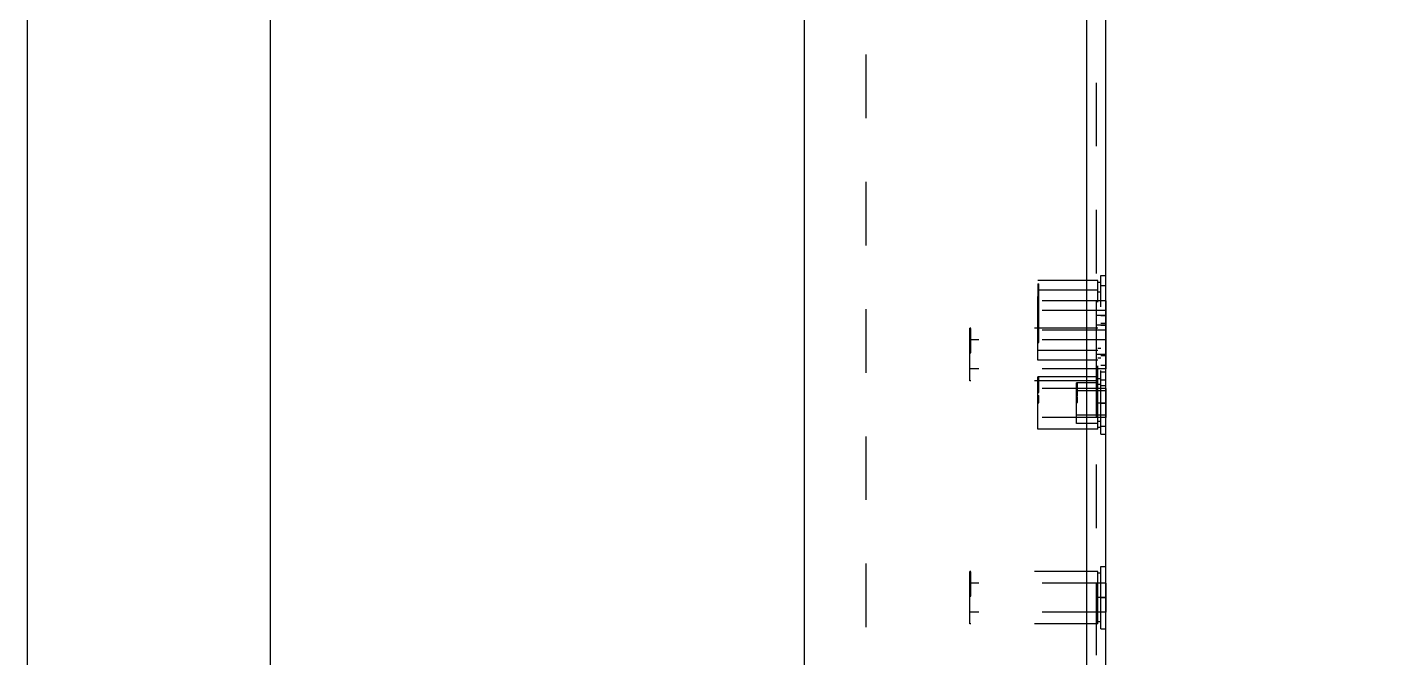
# Model space of a CAD drawing. Header units: millimetres. Extents: x 1262 to 3787, y 0 to 841.
# Drawn here: x 1262.2 to 1402.9, y 377 to 441.8 of the extents above; entities that cross this region are included whole.
import ezdxf

# ---------------------------------------------------------------- set-up
doc = ezdxf.new("R2010")
doc.units = ezdxf.units.MM
doc.header["$LTSCALE"] = 65.395
doc.linetypes.add('HIDDEN', pattern=[0.2, 0.1, -0.1])
doc.layers.get('0').update_dxf_attribs({"linetype": 'CONTINUOUS'})
doc.layers.add('02___PRT_ALL_AXES', color=7, linetype='CONTINUOUS')
doc.layers.add('DEFAULT_2', color=8, linetype='HIDDEN')

msp = doc.modelspace()

# ---------------------------------------------------------------- linework, layer by layer
at = {"color": 7, "linetype": 'Continuous'}
msp.add_line((1262.236, 0), (1262.236, 841), dxfattribs=at)
at = {"color": 3, "linetype": 'Continuous'}
for p, q in [((1342.211, 325.704), (1342.211, 581.504)), ((1371.211, 581.004), (1371.211, 324.704)), ((1373.211, 325.704), (1373.211, 580.004))]:
    msp.add_line(p, q, dxfattribs=at)
at = {"color": 7, "linetype": 'Continuous'}
msp.add_lwpolyline([(1287.236, 25), (2426.236, 25), (2426.236, 816), (1287.236, 816)], close=True, dxfattribs=at)
at = {"layer": '02___PRT_ALL_AXES', "color": 8, "linetype": 'HIDDEN'}
for p, q in [((1372.411, 415.804), (1366.211, 415.804)), ((1366.211, 407.604), (1366.211, 415.804)), ((1372.411, 414.804), (1366.211, 414.804)), ((1373.211, 413.704), (1366.211, 413.704)), ((1372.211, 413.702), (1372.211, 409.705)), ((1373.211, 413.702), (1373.211, 413.704)), ((1373.211, 413.702), (1373.211, 409.705)), ((1373.211, 412.704), (1366.211, 412.704)), ((1372.411, 410.904), (1359.211, 410.904)), ((1373.211, 412.204), (1372.211, 412.204)), ((1373.211, 411.204), (1372.211, 411.204)), ((1373.211, 409.704), (1359.211, 409.704)), ((1359.211, 405.504), (1359.211, 409.704)), ((1373.211, 410.704), (1366.211, 410.704)), ((1372.211, 409.702), (1372.211, 406.705)), ((1373.211, 409.702), (1373.211, 409.705)), ((1373.211, 409.702), (1373.211, 406.705)), ((1372.411, 408.604), (1366.211, 408.604)), ((1373.211, 408.204), (1372.211, 408.204)), ((1373.211, 406.704), (1359.211, 406.704)), ((1372.411, 407.604), (1366.211, 407.604)), ((1373.211, 406.704), (1373.211, 406.705)), ((1372.411, 405.504), (1359.211, 405.504)), ((1372.411, 405.904), (1366.211, 405.904)), ((1372.411, 405.294), (1370.211, 405.294)), ((1373.211, 404.704), (1366.211, 404.704)), ((1366.211, 400.504), (1366.211, 404.704)), ((1373.211, 404.454), (1370.211, 404.454)), ((1370.211, 401.114), (1370.211, 404.454)), ((1372.211, 404.702), (1372.211, 401.705)), ((1373.211, 404.702), (1373.211, 404.704)), ((1373.211, 404.702), (1373.211, 401.705)), ((1373.211, 403.204), (1372.211, 403.204)), ((1373.211, 401.704), (1366.211, 401.704)), ((1373.211, 401.954), (1370.211, 401.954)), ((1372.411, 401.114), (1370.211, 401.114)), ((1373.211, 401.704), (1373.211, 401.705)), ((1372.411, 400.504), (1366.211, 400.504)), ((1372.411, 385.904), (1359.211, 385.904)), ((1373.211, 384.704), (1359.211, 384.704)), ((1359.211, 380.504), (1359.211, 384.704)), ((1372.211, 384.702), (1372.211, 381.705)), ((1373.211, 384.702), (1373.211, 384.704)), ((1373.211, 384.702), (1373.211, 381.705)), ((1373.211, 383.204), (1372.211, 383.204)), ((1373.211, 381.704), (1359.211, 381.704)), ((1373.211, 381.704), (1373.211, 381.705)), ((1372.411, 380.504), (1359.211, 380.504))]:
    msp.add_line(p, q, dxfattribs=at)
at = {"layer": 'DEFAULT_2', "color": 8, "linetype": 'HIDDEN'}
for p, q in [((1372.211, 580.004), (1372.211, 325.704)), ((1348.511, 452.095), (1348.511, 356.812)), ((1366.211, 415.469), (1366.311, 415.469)), ((1366.211, 415.469), (1366.211, 409.432)), ((1366.211, 415.46), (1366.311, 415.46)), ((1366.211, 415.457), (1366.311, 415.457)), ((1366.211, 415.445), (1366.311, 415.445)), ((1366.211, 415.43), (1366.311, 415.43)), ((1366.211, 415.423), (1366.311, 415.423)), ((1366.211, 415.406), (1366.311, 415.406)), ((1366.211, 415.361), (1366.311, 415.361)), ((1366.211, 415.35), (1366.311, 415.35)), ((1366.211, 415.334), (1366.311, 415.334)), ((1366.211, 415.332), (1366.311, 415.332)), ((1366.211, 415.328), (1366.311, 415.328)), ((1366.211, 415.32), (1366.311, 415.32)), ((1366.211, 415.297), (1366.311, 415.297)), ((1366.211, 415.287), (1366.311, 415.287)), ((1366.211, 415.284), (1366.311, 415.284)), ((1366.211, 415.251), (1366.311, 415.251)), ((1366.211, 415.241), (1366.311, 415.241)), ((1366.211, 415.231), (1366.311, 415.231)), ((1366.211, 415.221), (1366.311, 415.221)), ((1366.211, 415.183), (1366.311, 415.183)), ((1366.211, 415.161), (1366.311, 415.161)), ((1366.211, 415.16), (1366.311, 415.16)), ((1366.211, 415.084), (1366.311, 415.084)), ((1366.211, 415.074), (1366.311, 415.074)), ((1366.311, 409.432), (1366.311, 415.469)), ((1372.411, 400.504), (1372.411, 415.804)), ((1372.711, 415.604), (1372.411, 415.604)), ((1372.711, 416.304), (1373.211, 416.304)), ((1372.711, 400.004), (1372.711, 416.304)), ((1372.711, 415.304), (1373.211, 415.304)), ((1366.211, 415.065), (1366.311, 415.065)), ((1366.211, 415.052), (1366.311, 415.052)), ((1366.211, 414.997), (1366.311, 414.997)), ((1366.211, 414.665), (1366.311, 414.665)), ((1366.211, 414.6), (1366.311, 414.6)), ((1366.211, 414.579), (1366.311, 414.579)), ((1366.211, 414.553), (1366.311, 414.553)), ((1366.211, 414.518), (1366.311, 414.518)), ((1366.211, 414.495), (1366.311, 414.495)), ((1366.211, 414.469), (1366.311, 414.469)), ((1366.211, 414.46), (1366.311, 414.46)), ((1366.211, 414.457), (1366.311, 414.457)), ((1366.211, 414.445), (1366.311, 414.445)), ((1366.211, 414.439), (1366.311, 414.439)), ((1366.211, 414.43), (1366.311, 414.43)), ((1366.211, 414.428), (1366.311, 414.428)), ((1366.211, 414.424), (1366.311, 414.424)), ((1366.211, 414.423), (1366.311, 414.423)), ((1366.211, 414.409), (1366.311, 414.409)), ((1366.211, 414.406), (1366.311, 414.406)), ((1366.211, 414.402), (1366.311, 414.402)), ((1366.211, 414.393), (1366.311, 414.393)), ((1366.211, 414.361), (1366.311, 414.361)), ((1366.211, 414.36), (1366.311, 414.36)), ((1366.211, 414.35), (1366.311, 414.35)), ((1366.211, 414.338), (1366.311, 414.338)), ((1366.211, 414.334), (1366.311, 414.334)), ((1366.211, 414.332), (1366.311, 414.332)), ((1366.211, 414.328), (1366.311, 414.328)), ((1366.211, 414.32), (1366.311, 414.32)), ((1366.211, 414.313), (1366.311, 414.313)), ((1366.211, 414.297), (1366.311, 414.297)), ((1366.211, 414.287), (1366.311, 414.287)), ((1366.211, 414.284), (1366.311, 414.284)), ((1366.211, 414.279), (1366.311, 414.279)), ((1366.211, 414.251), (1366.311, 414.251)), ((1366.211, 414.241), (1366.311, 414.241)), ((1366.211, 414.231), (1366.311, 414.231)), ((1366.211, 414.221), (1366.311, 414.221)), ((1366.211, 414.185), (1366.311, 414.185)), ((1366.211, 414.183), (1366.311, 414.183)), ((1366.211, 414.161), (1366.311, 414.161)), ((1366.211, 414.16), (1366.311, 414.16)), ((1366.211, 414.145), (1366.311, 414.145)), ((1366.211, 414.088), (1366.311, 414.088)), ((1366.211, 414.084), (1366.311, 414.084)), ((1366.211, 414.074), (1366.311, 414.074)), ((1366.211, 414.065), (1366.311, 414.065)), ((1366.211, 414.052), (1366.311, 414.052)), ((1366.211, 414.045), (1366.311, 414.045)), ((1366.211, 414.02), (1366.311, 414.02)), ((1366.211, 413.997), (1366.311, 413.997)), ((1366.211, 413.944), (1366.311, 413.944)), ((1366.211, 413.942), (1366.311, 413.942)), ((1366.211, 413.931), (1366.311, 413.931)), ((1366.211, 413.88), (1366.311, 413.88)), ((1366.211, 413.872), (1366.311, 413.872)), ((1366.211, 413.844), (1366.311, 413.844)), ((1366.211, 413.843), (1366.311, 413.843)), ((1366.211, 413.812), (1366.311, 413.812)), ((1366.211, 413.79), (1366.311, 413.79)), ((1366.211, 413.777), (1366.311, 413.777)), ((1366.211, 413.75), (1366.311, 413.75)), ((1366.211, 413.715), (1366.311, 413.715)), ((1366.211, 413.665), (1366.311, 413.665)), ((1372.711, 414.604), (1372.411, 414.604)), ((1366.211, 413.645), (1366.311, 413.645)), ((1366.211, 413.633), (1366.311, 413.633)), ((1366.211, 413.6), (1366.311, 413.6)), ((1366.211, 413.581), (1366.311, 413.581)), ((1366.211, 413.579), (1366.311, 413.579)), ((1366.211, 413.553), (1366.311, 413.553)), ((1366.211, 413.552), (1366.311, 413.552)), ((1366.211, 413.518), (1366.311, 413.518)), ((1366.211, 413.495), (1366.311, 413.495)), ((1366.211, 413.476), (1366.311, 413.476)), ((1366.211, 413.464), (1366.311, 413.464)), ((1366.211, 413.439), (1366.311, 413.439)), ((1366.211, 413.428), (1366.311, 413.428)), ((1366.211, 413.424), (1366.311, 413.424)), ((1366.211, 413.409), (1366.311, 413.409)), ((1366.211, 413.406), (1366.311, 413.406)), ((1366.211, 413.406), (1366.311, 413.406)), ((1366.211, 413.402), (1366.311, 413.402)), ((1366.211, 413.394), (1366.311, 413.394)), ((1366.211, 413.393), (1366.311, 413.393)), ((1366.211, 413.377), (1366.311, 413.377)), ((1366.211, 413.36), (1366.311, 413.36)), ((1366.211, 413.343), (1366.311, 413.343)), ((1366.211, 413.338), (1366.311, 413.338)), ((1366.211, 413.326), (1366.311, 413.326)), ((1366.211, 413.318), (1366.311, 413.318)), ((1366.211, 413.314), (1366.311, 413.314)), ((1366.211, 413.313), (1366.311, 413.313)), ((1366.211, 413.301), (1366.311, 413.301)), ((1366.211, 413.28), (1366.311, 413.28)), ((1366.211, 413.279), (1366.311, 413.279)), ((1366.211, 413.272), (1366.311, 413.272)), ((1366.211, 413.261), (1366.311, 413.261)), ((1366.211, 413.249), (1366.311, 413.249)), ((1366.211, 413.238), (1366.311, 413.238)), ((1366.211, 413.231), (1366.311, 413.231)), ((1366.211, 413.211), (1366.311, 413.211)), ((1366.211, 413.192), (1366.311, 413.192)), ((1366.211, 413.185), (1366.311, 413.185)), ((1366.211, 413.18), (1366.311, 413.18)), ((1366.211, 413.165), (1366.311, 413.165)), ((1366.211, 413.15), (1366.311, 413.15)), ((1366.211, 413.145), (1366.311, 413.145)), ((1366.211, 413.141), (1366.311, 413.141)), ((1366.211, 413.126), (1366.311, 413.126)), ((1366.211, 413.111), (1366.311, 413.111)), ((1366.211, 413.109), (1366.311, 413.109)), ((1366.211, 413.099), (1366.311, 413.099)), ((1366.211, 413.092), (1366.311, 413.092)), ((1366.211, 413.088), (1366.311, 413.088)), ((1366.211, 413.08), (1366.311, 413.08)), ((1366.211, 413.06), (1366.311, 413.06)), ((1366.211, 413.053), (1366.311, 413.053)), ((1366.211, 413.045), (1366.311, 413.045)), ((1366.211, 413.02), (1366.311, 413.02)), ((1366.211, 412.977), (1366.311, 412.977)), ((1366.211, 412.964), (1366.311, 412.964)), ((1366.211, 412.944), (1366.311, 412.944)), ((1366.211, 412.942), (1366.311, 412.942)), ((1366.211, 412.931), (1366.311, 412.931)), ((1366.211, 412.93), (1366.311, 412.93)), ((1366.211, 412.928), (1366.311, 412.928)), ((1366.211, 412.88), (1366.311, 412.88)), ((1366.211, 412.872), (1366.311, 412.872)), ((1366.211, 412.862), (1366.311, 412.862)), ((1366.211, 412.844), (1366.311, 412.844)), ((1366.211, 412.843), (1366.311, 412.843)), ((1366.211, 412.834), (1366.311, 412.834)), ((1366.211, 412.812), (1366.311, 412.812)), ((1366.211, 412.81), (1366.311, 412.81)), ((1366.211, 412.79), (1366.311, 412.79)), ((1366.211, 412.777), (1366.311, 412.777)), ((1366.211, 412.75), (1366.311, 412.75)), ((1366.211, 412.745), (1366.311, 412.745)), ((1366.211, 412.742), (1366.311, 412.742)), ((1366.211, 412.715), (1366.311, 412.715)), ((1366.211, 412.712), (1366.311, 412.712)), ((1366.211, 412.709), (1366.311, 412.709)), ((1366.211, 412.694), (1366.311, 412.694)), ((1366.211, 412.684), (1366.311, 412.684)), ((1366.211, 412.67), (1366.311, 412.67)), ((1366.211, 412.668), (1366.311, 412.668)), ((1366.211, 412.656), (1366.311, 412.656)), ((1366.211, 412.653), (1366.311, 412.653)), ((1366.211, 412.645), (1366.311, 412.645)), ((1366.211, 412.644), (1366.311, 412.644)), ((1366.211, 412.64), (1366.311, 412.64)), ((1366.211, 412.635), (1366.311, 412.635)), ((1366.211, 412.633), (1366.311, 412.633)), ((1366.211, 412.614), (1366.311, 412.614)), ((1366.211, 412.608), (1366.311, 412.608)), ((1366.211, 412.605), (1366.311, 412.605)), ((1366.211, 412.597), (1366.311, 412.597)), ((1366.211, 412.595), (1366.311, 412.595)), ((1366.211, 412.589), (1366.311, 412.589)), ((1366.211, 412.581), (1366.311, 412.581)), ((1366.211, 412.566), (1366.311, 412.566)), ((1366.211, 412.564), (1366.311, 412.564)), ((1366.211, 412.559), (1366.311, 412.559)), ((1366.211, 412.557), (1366.311, 412.557)), ((1366.211, 412.553), (1366.311, 412.553)), ((1366.211, 412.552), (1366.311, 412.552)), ((1366.211, 412.55), (1366.311, 412.55)), ((1366.211, 412.534), (1366.311, 412.534)), ((1366.211, 412.528), (1366.311, 412.528)), ((1366.211, 412.52), (1366.311, 412.52)), ((1366.211, 412.515), (1366.311, 412.515)), ((1366.211, 412.514), (1366.311, 412.514)), ((1366.211, 412.509), (1366.311, 412.509)), ((1366.211, 412.495), (1366.311, 412.495)), ((1366.211, 412.488), (1366.311, 412.488)), ((1366.211, 412.476), (1366.311, 412.476)), ((1366.211, 412.472), (1366.311, 412.472)), ((1366.211, 412.464), (1366.311, 412.464)), ((1366.211, 412.455), (1366.311, 412.455)), ((1366.211, 412.454), (1366.311, 412.454)), ((1366.211, 412.431), (1366.311, 412.431)), ((1366.211, 412.43), (1366.311, 412.43)), ((1366.211, 412.406), (1366.311, 412.406)), ((1366.211, 412.406), (1366.311, 412.406)), ((1366.211, 412.399), (1366.311, 412.399)), ((1366.211, 412.395), (1366.311, 412.395)), ((1366.211, 412.394), (1366.311, 412.394)), ((1366.211, 412.377), (1366.311, 412.377)), ((1366.211, 412.375), (1366.311, 412.375)), ((1366.211, 412.369), (1366.311, 412.369)), ((1366.211, 412.368), (1366.311, 412.368)), ((1366.211, 412.365), (1366.311, 412.365)), ((1366.211, 412.352), (1366.311, 412.352)), ((1366.211, 412.35), (1366.311, 412.35)), ((1366.211, 412.343), (1366.311, 412.343)), ((1366.211, 412.338), (1366.311, 412.338)), ((1366.211, 412.326), (1366.311, 412.326)), ((1366.211, 412.325), (1366.311, 412.325)), ((1366.211, 412.32), (1366.311, 412.32)), ((1366.211, 412.318), (1366.311, 412.318)), ((1366.211, 412.314), (1366.311, 412.314)), ((1366.211, 412.301), (1366.311, 412.301)), ((1366.211, 412.286), (1366.311, 412.286)), ((1366.211, 412.286), (1366.311, 412.286)), ((1366.211, 412.283), (1366.311, 412.283)), ((1366.211, 412.282), (1366.311, 412.282)), ((1366.211, 412.281), (1366.311, 412.281)), ((1366.211, 412.28), (1366.311, 412.28)), ((1366.211, 412.272), (1366.311, 412.272)), ((1366.211, 412.267), (1366.311, 412.267)), ((1366.211, 412.265), (1366.311, 412.265)), ((1366.211, 412.261), (1366.311, 412.261)), ((1359.211, 408.204), (1359.211, 410.904)), ((1359.311, 410.86), (1359.211, 410.86)), ((1359.311, 408.351), (1359.311, 410.86)), ((1366.211, 412.252), (1366.311, 412.252)), ((1366.211, 412.249), (1366.311, 412.249)), ((1366.211, 412.245), (1366.311, 412.245)), ((1366.211, 412.238), (1366.311, 412.238)), ((1366.211, 412.231), (1366.311, 412.231)), ((1366.211, 412.211), (1366.311, 412.211)), ((1366.211, 412.192), (1366.311, 412.192)), ((1366.211, 412.181), (1366.311, 412.181)), ((1366.211, 412.18), (1366.311, 412.18)), ((1366.211, 412.176), (1366.311, 412.176)), ((1366.211, 412.165), (1366.311, 412.165)), ((1366.211, 412.164), (1366.311, 412.164)), ((1366.211, 412.15), (1366.311, 412.15)), ((1366.211, 412.141), (1366.311, 412.141)), ((1366.211, 412.139), (1366.311, 412.139)), ((1366.211, 412.133), (1366.311, 412.133)), ((1366.211, 412.126), (1366.311, 412.126)), ((1366.211, 412.111), (1366.311, 412.111)), ((1366.211, 412.109), (1366.311, 412.109)), ((1366.211, 412.104), (1366.311, 412.104)), ((1366.211, 412.099), (1366.311, 412.099)), ((1366.211, 412.095), (1366.311, 412.095)), ((1366.211, 412.092), (1366.311, 412.092)), ((1366.211, 412.09), (1366.311, 412.09)), ((1366.211, 412.08), (1366.311, 412.08)), ((1366.211, 412.067), (1366.311, 412.067)), ((1366.211, 412.065), (1366.311, 412.065)), ((1366.211, 412.06), (1366.311, 412.06)), ((1366.211, 412.057), (1366.311, 412.057)), ((1366.211, 412.053), (1366.311, 412.053)), ((1366.211, 412.031), (1366.311, 412.031)), ((1366.211, 411.987), (1366.311, 411.987)), ((1366.211, 411.978), (1366.311, 411.978)), ((1366.211, 411.977), (1366.311, 411.977)), ((1366.211, 411.964), (1366.311, 411.964)), ((1366.211, 411.963), (1366.311, 411.963)), ((1366.211, 411.961), (1366.311, 411.961)), ((1366.211, 411.93), (1366.311, 411.93)), ((1366.211, 411.928), (1366.311, 411.928)), ((1366.211, 411.862), (1366.311, 411.862)), ((1366.211, 411.834), (1366.311, 411.834)), ((1366.211, 411.81), (1366.311, 411.81)), ((1366.211, 411.747), (1366.311, 411.747)), ((1366.211, 411.745), (1366.311, 411.745)), ((1366.211, 411.742), (1366.311, 411.742)), ((1366.211, 411.712), (1366.311, 411.712)), ((1366.211, 411.709), (1366.311, 411.709)), ((1366.211, 411.694), (1366.311, 411.694)), ((1366.211, 411.684), (1366.311, 411.684)), ((1366.211, 411.67), (1366.311, 411.67)), ((1366.211, 411.668), (1366.311, 411.668)), ((1366.211, 411.656), (1366.311, 411.656)), ((1366.211, 411.653), (1366.311, 411.653)), ((1366.211, 411.644), (1366.311, 411.644)), ((1366.211, 411.64), (1366.311, 411.64)), ((1366.211, 411.635), (1366.311, 411.635)), ((1366.211, 411.614), (1366.311, 411.614)), ((1366.211, 411.608), (1366.311, 411.608)), ((1366.211, 411.605), (1366.311, 411.605)), ((1366.211, 411.597), (1366.311, 411.597)), ((1366.211, 411.595), (1366.311, 411.595)), ((1366.211, 411.589), (1366.311, 411.589)), ((1366.211, 411.575), (1366.311, 411.575)), ((1366.211, 411.566), (1366.311, 411.566)), ((1366.211, 411.564), (1366.311, 411.564)), ((1366.211, 411.559), (1366.311, 411.559)), ((1366.211, 411.557), (1366.311, 411.557)), ((1366.211, 411.553), (1366.311, 411.553)), ((1366.211, 411.55), (1366.311, 411.55)), ((1366.211, 411.548), (1366.311, 411.548)), ((1366.211, 411.534), (1366.311, 411.534)), ((1366.211, 411.528), (1366.311, 411.528)), ((1366.211, 411.52), (1366.311, 411.52)), ((1366.211, 411.515), (1366.311, 411.515)), ((1366.211, 411.514), (1366.311, 411.514)), ((1366.211, 411.509), (1366.311, 411.509)), ((1366.211, 411.495), (1366.311, 411.495)), ((1366.211, 411.488), (1366.311, 411.488)), ((1366.211, 411.472), (1366.311, 411.472)), ((1366.211, 411.455), (1366.311, 411.455)), ((1366.211, 411.454), (1366.311, 411.454)), ((1366.211, 411.431), (1366.311, 411.431)), ((1366.211, 411.43), (1366.311, 411.43)), ((1366.211, 411.406), (1366.311, 411.406)), ((1366.211, 411.399), (1366.311, 411.399)), ((1366.211, 411.395), (1366.311, 411.395)), ((1366.211, 411.375), (1366.311, 411.375)), ((1366.211, 411.369), (1366.311, 411.369)), ((1366.211, 411.368), (1366.311, 411.368)), ((1366.211, 411.365), (1366.311, 411.365)), ((1366.211, 411.352), (1366.311, 411.352)), ((1366.211, 411.35), (1366.311, 411.35)), ((1366.211, 411.35), (1366.311, 411.35)), ((1366.211, 411.338), (1366.311, 411.338)), ((1366.211, 411.325), (1366.311, 411.325)), ((1366.211, 411.32), (1366.311, 411.32)), ((1366.211, 411.286), (1366.311, 411.286)), ((1366.211, 411.286), (1366.311, 411.286)), ((1366.211, 411.283), (1366.311, 411.283)), ((1366.211, 411.282), (1366.311, 411.282)), ((1366.211, 411.281), (1366.311, 411.281)), ((1366.211, 411.267), (1366.311, 411.267)), ((1366.211, 411.265), (1366.311, 411.265)), ((1366.211, 411.252), (1366.311, 411.252)), ((1366.211, 411.245), (1366.311, 411.245)), ((1366.211, 411.235), (1366.311, 411.235)), ((1366.211, 411.181), (1366.311, 411.181)), ((1366.211, 411.176), (1366.311, 411.176)), ((1366.211, 411.164), (1366.311, 411.164)), ((1366.211, 411.139), (1366.311, 411.139)), ((1366.211, 411.133), (1366.311, 411.133)), ((1366.211, 411.104), (1366.311, 411.104)), ((1366.211, 411.095), (1366.311, 411.095)), ((1366.211, 411.09), (1366.311, 411.09)), ((1366.211, 411.067), (1366.311, 411.067)), ((1366.211, 411.065), (1366.311, 411.065)), ((1366.211, 411.057), (1366.311, 411.057)), ((1366.211, 411.031), (1366.311, 411.031)), ((1366.211, 411.002), (1366.311, 411.002)), ((1366.211, 410.987), (1366.311, 410.987)), ((1366.211, 410.978), (1366.311, 410.978)), ((1366.211, 410.967), (1366.311, 410.967)), ((1366.211, 410.963), (1366.311, 410.963)), ((1366.211, 410.961), (1366.311, 410.961)), ((1366.211, 410.933), (1366.311, 410.933)), ((1366.211, 410.86), (1366.311, 410.86)), ((1372.711, 412.204), (1373.211, 412.204)), ((1372.711, 411.404), (1373.211, 411.404)), ((1372.711, 411.204), (1373.211, 411.204)), ((1359.211, 410.842), (1359.311, 410.842)), ((1359.311, 410.835), (1359.211, 410.835)), ((1359.211, 410.821), (1359.311, 410.821)), ((1359.311, 410.798), (1359.211, 410.798)), ((1359.211, 410.795), (1359.311, 410.795)), ((1359.211, 410.76), (1359.311, 410.76)), ((1359.311, 410.754), (1359.211, 410.754)), ((1359.211, 410.743), (1359.311, 410.743)), ((1359.211, 410.738), (1359.311, 410.738)), ((1359.211, 410.734), (1359.311, 410.734)), ((1359.211, 410.728), (1359.311, 410.728)), ((1359.211, 410.703), (1359.311, 410.703)), ((1359.211, 410.698), (1359.311, 410.698)), ((1359.211, 410.697), (1359.311, 410.697)), ((1359.311, 410.694), (1359.211, 410.694)), ((1359.211, 410.686), (1359.311, 410.686)), ((1359.211, 410.661), (1359.311, 410.661)), ((1359.211, 410.657), (1359.311, 410.657)), ((1359.211, 410.642), (1359.311, 410.642)), ((1359.211, 410.626), (1359.311, 410.626)), ((1359.211, 410.575), (1359.311, 410.575)), ((1359.211, 410.57), (1359.311, 410.57)), ((1359.311, 410.567), (1359.211, 410.567)), ((1359.211, 410.528), (1359.311, 410.528)), ((1359.211, 410.503), (1359.311, 410.503)), ((1359.211, 410.446), (1359.311, 410.446)), ((1359.211, 410.42), (1359.311, 410.42)), ((1359.211, 410.378), (1359.311, 410.378)), ((1359.211, 410.373), (1359.311, 410.373)), ((1359.211, 410.357), (1359.311, 410.357)), ((1359.211, 410.347), (1359.311, 410.347)), ((1359.211, 410.343), (1359.311, 410.343)), ((1359.211, 410.295), (1359.311, 410.295)), ((1359.211, 410.291), (1359.311, 410.291)), ((1359.211, 410.275), (1359.311, 410.275)), ((1359.211, 410.275), (1359.311, 410.275)), ((1359.211, 410.203), (1359.311, 410.203)), ((1359.211, 410.193), (1359.311, 410.193)), ((1359.211, 410.165), (1359.311, 410.165)), ((1359.211, 410.152), (1359.311, 410.152)), ((1359.211, 410.14), (1359.311, 410.14)), ((1359.211, 410.135), (1359.311, 410.135)), ((1359.211, 410.131), (1359.311, 410.131)), ((1359.211, 410.124), (1359.311, 410.124)), ((1359.211, 410.121), (1359.311, 410.121)), ((1359.211, 410.104), (1359.311, 410.104)), ((1359.211, 410.078), (1359.311, 410.078)), ((1359.211, 410.078), (1359.311, 410.078)), ((1359.211, 410.068), (1359.311, 410.068)), ((1359.211, 410.059), (1359.311, 410.059)), ((1359.211, 410.033), (1359.311, 410.033)), ((1359.211, 410.018), (1359.311, 410.018)), ((1359.211, 410.011), (1359.311, 410.011)), ((1359.211, 409.992), (1359.311, 409.992)), ((1359.211, 409.987), (1359.311, 409.987)), ((1359.211, 409.98), (1359.311, 409.98)), ((1359.211, 409.975), (1359.311, 409.975)), ((1359.211, 409.97), (1359.311, 409.97)), ((1359.211, 409.966), (1359.311, 409.966)), ((1359.211, 409.965), (1359.311, 409.965)), ((1359.211, 409.961), (1359.311, 409.961)), ((1359.211, 409.953), (1359.311, 409.953)), ((1359.211, 409.951), (1359.311, 409.951)), ((1359.211, 409.945), (1359.311, 409.945)), ((1359.211, 409.94), (1359.311, 409.94)), ((1359.211, 409.93), (1359.311, 409.93)), ((1359.211, 409.928), (1359.311, 409.928)), ((1359.211, 409.92), (1359.311, 409.92)), ((1359.211, 409.915), (1359.311, 409.915)), ((1359.211, 409.913), (1359.311, 409.913)), ((1359.211, 409.903), (1359.311, 409.903)), ((1359.211, 409.9), (1359.311, 409.9)), ((1359.211, 409.894), (1359.311, 409.894)), ((1359.311, 409.863), (1359.211, 409.863)), ((1359.211, 409.857), (1359.311, 409.857)), ((1359.211, 409.856), (1359.311, 409.856)), ((1359.211, 409.853), (1359.311, 409.853)), ((1359.211, 409.847), (1359.311, 409.847)), ((1359.211, 409.832), (1359.311, 409.832)), ((1359.211, 409.803), (1359.311, 409.803)), ((1359.211, 409.777), (1359.311, 409.777)), ((1359.311, 409.762), (1359.211, 409.762)), ((1359.211, 409.75), (1359.311, 409.75)), ((1359.211, 409.746), (1359.311, 409.746)), ((1359.211, 409.68), (1359.311, 409.68)), ((1359.211, 409.613), (1359.311, 409.613)), ((1359.211, 409.543), (1359.311, 409.543)), ((1366.211, 410.83), (1366.311, 410.83)), ((1366.211, 410.814), (1366.311, 410.814)), ((1366.211, 410.747), (1366.311, 410.747)), ((1366.211, 410.575), (1366.311, 410.575)), ((1366.211, 410.548), (1366.311, 410.548)), ((1366.211, 410.547), (1366.311, 410.547)), ((1366.211, 410.432), (1366.311, 410.432)), ((1366.211, 410.35), (1366.311, 410.35)), ((1366.211, 410.235), (1366.311, 410.235)), ((1366.211, 410.002), (1366.311, 410.002)), ((1366.211, 409.967), (1366.311, 409.967)), ((1366.211, 409.933), (1366.311, 409.933)), ((1366.211, 409.86), (1366.311, 409.86)), ((1366.211, 409.83), (1366.311, 409.83)), ((1366.211, 409.814), (1366.311, 409.814)), ((1366.211, 409.547), (1366.311, 409.547)), ((1372.711, 410.704), (1372.411, 410.704)), ((1359.211, 409.438), (1359.311, 409.438)), ((1359.211, 409.353), (1359.311, 409.353)), ((1359.211, 409.248), (1359.311, 409.248)), ((1359.211, 409.191), (1359.311, 409.191)), ((1359.211, 409.16), (1359.311, 409.16)), ((1359.211, 409.15), (1359.311, 409.15)), ((1359.211, 409.018), (1359.311, 409.018)), ((1359.311, 408.778), (1359.211, 408.778)), ((1359.211, 408.706), (1359.311, 408.706)), ((1359.211, 408.675), (1359.311, 408.675)), ((1359.311, 408.655), (1359.211, 408.655)), ((1359.211, 408.584), (1359.311, 408.584)), ((1359.211, 408.577), (1359.311, 408.577)), ((1359.211, 408.553), (1359.311, 408.553)), ((1359.211, 408.535), (1359.311, 408.535)), ((1359.211, 408.414), (1359.311, 408.414)), ((1359.211, 408.382), (1359.311, 408.382)), ((1359.211, 408.351), (1359.311, 408.351)), ((1366.211, 409.432), (1366.311, 409.432)), ((1372.711, 408.804), (1372.411, 408.804)), ((1372.711, 408.204), (1373.211, 408.204)), ((1372.711, 408.104), (1373.211, 408.104)), ((1372.711, 407.804), (1372.411, 407.804)), ((1372.711, 407.104), (1373.211, 407.104)), ((1366.211, 403.204), (1366.211, 405.904)), ((1366.311, 405.901), (1366.211, 405.901)), ((1366.311, 405.897), (1366.211, 405.897)), ((1366.311, 405.889), (1366.211, 405.889)), ((1366.311, 405.886), (1366.211, 405.886)), ((1366.311, 405.844), (1366.211, 405.844)), ((1366.311, 405.814), (1366.211, 405.814)), ((1366.211, 405.791), (1366.311, 405.791)), ((1366.211, 405.592), (1366.311, 405.592)), ((1366.211, 405.587), (1366.311, 405.587)), ((1366.211, 405.585), (1366.311, 405.585)), ((1366.311, 405.562), (1366.211, 405.562)), ((1366.211, 405.554), (1366.311, 405.554)), ((1366.211, 405.51), (1366.311, 405.51)), ((1366.211, 405.497), (1366.311, 405.497)), ((1366.211, 405.494), (1366.311, 405.494)), ((1366.211, 405.482), (1366.311, 405.482)), ((1366.311, 405.47), (1366.211, 405.47)), ((1366.211, 405.458), (1366.311, 405.458)), ((1366.211, 405.456), (1366.311, 405.456)), ((1366.211, 405.413), (1366.311, 405.413)), ((1366.211, 405.394), (1366.311, 405.394)), ((1366.211, 405.334), (1366.311, 405.334)), ((1366.211, 405.322), (1366.311, 405.322)), ((1366.211, 405.282), (1366.311, 405.282)), ((1366.211, 405.265), (1366.311, 405.265)), ((1366.211, 405.225), (1366.311, 405.225)), ((1366.311, 404.287), (1366.311, 405.901)), ((1370.211, 403.204), (1370.211, 405.294)), ((1370.311, 405.289), (1370.211, 405.289)), ((1370.311, 405.27), (1370.211, 405.27)), ((1370.311, 405.235), (1370.211, 405.235)), ((1370.311, 403.921), (1370.311, 405.289)), ((1372.711, 405.704), (1372.411, 405.704)), ((1372.711, 406.404), (1373.211, 406.404)), ((1372.711, 405.579), (1373.211, 405.579)), ((1366.211, 405.189), (1366.311, 405.189)), ((1366.211, 405.177), (1366.311, 405.177)), ((1366.211, 405.138), (1366.311, 405.138)), ((1366.211, 405.138), (1366.311, 405.138)), ((1366.211, 405.124), (1366.311, 405.124)), ((1366.211, 405.104), (1366.311, 405.104)), ((1366.211, 405.095), (1366.311, 405.095)), ((1366.211, 405.085), (1366.311, 405.085)), ((1366.211, 405.065), (1366.311, 405.065)), ((1366.211, 405.053), (1366.311, 405.053)), ((1366.211, 405.051), (1366.311, 405.051)), ((1366.211, 405.049), (1366.311, 405.049)), ((1366.211, 405.044), (1366.311, 405.044)), ((1366.211, 405.022), (1366.311, 405.022)), ((1366.211, 404.99), (1366.311, 404.99)), ((1366.211, 404.989), (1366.311, 404.989)), ((1366.211, 404.972), (1366.311, 404.972)), ((1366.211, 404.96), (1366.311, 404.96)), ((1366.211, 404.955), (1366.311, 404.955)), ((1366.211, 404.935), (1366.311, 404.935)), ((1366.211, 404.922), (1366.311, 404.922)), ((1366.211, 404.921), (1366.311, 404.921)), ((1366.211, 404.914), (1366.311, 404.914)), ((1366.211, 404.877), (1366.311, 404.877)), ((1366.211, 404.875), (1366.311, 404.875)), ((1366.211, 404.864), (1366.311, 404.864)), ((1366.211, 404.863), (1366.311, 404.863)), ((1366.211, 404.845), (1366.311, 404.845)), ((1366.211, 404.844), (1366.311, 404.844)), ((1366.211, 404.799), (1366.311, 404.799)), ((1366.211, 404.773), (1366.311, 404.773)), ((1366.211, 404.769), (1366.311, 404.769)), ((1366.211, 404.765), (1366.311, 404.765)), ((1366.211, 404.732), (1366.311, 404.732)), ((1366.211, 404.73), (1366.311, 404.73)), ((1366.211, 404.715), (1366.311, 404.715)), ((1366.211, 404.699), (1366.311, 404.699)), ((1366.211, 404.695), (1366.311, 404.695)), ((1366.211, 404.679), (1366.311, 404.679)), ((1366.211, 404.672), (1366.311, 404.672)), ((1366.211, 404.671), (1366.311, 404.671)), ((1366.211, 404.667), (1366.311, 404.667)), ((1366.211, 404.65), (1366.311, 404.65)), ((1366.211, 404.616), (1366.311, 404.616)), ((1366.211, 404.606), (1366.311, 404.606)), ((1366.211, 404.593), (1366.311, 404.593)), ((1366.211, 404.586), (1366.311, 404.586)), ((1366.211, 404.572), (1366.311, 404.572)), ((1366.211, 404.525), (1366.311, 404.525)), ((1366.211, 404.521), (1366.311, 404.521)), ((1366.211, 404.496), (1366.311, 404.496)), ((1366.211, 404.487), (1366.311, 404.487)), ((1366.211, 404.472), (1366.311, 404.472)), ((1366.211, 404.462), (1366.311, 404.462)), ((1366.211, 404.438), (1366.311, 404.438)), ((1366.211, 404.433), (1366.311, 404.433)), ((1366.211, 404.386), (1366.311, 404.386)), ((1366.211, 404.352), (1366.311, 404.352)), ((1366.211, 404.291), (1366.311, 404.291)), ((1366.211, 404.287), (1366.311, 404.287)), ((1366.211, 403.965), (1366.311, 403.965)), ((1366.311, 403.954), (1366.211, 403.954)), ((1366.211, 403.941), (1366.311, 403.941)), ((1366.311, 403.835), (1366.211, 403.835)), ((1366.311, 403.21), (1366.311, 403.965)), ((1370.211, 405.214), (1370.311, 405.214)), ((1370.211, 405.207), (1370.311, 405.207)), ((1370.211, 405.203), (1370.311, 405.203)), ((1370.211, 405.166), (1370.311, 405.166)), ((1370.211, 405.15), (1370.311, 405.15)), ((1370.311, 405.127), (1370.211, 405.127)), ((1370.211, 405.123), (1370.311, 405.123)), ((1370.211, 405.103), (1370.311, 405.103)), ((1370.211, 405.096), (1370.311, 405.096)), ((1370.211, 405.085), (1370.311, 405.085)), ((1370.211, 405.072), (1370.311, 405.072)), ((1370.211, 405.035), (1370.311, 405.035)), ((1370.211, 405.032), (1370.311, 405.032)), ((1370.211, 404.974), (1370.311, 404.974)), ((1370.211, 404.956), (1370.311, 404.956)), ((1370.211, 404.891), (1370.311, 404.891)), ((1370.311, 404.89), (1370.211, 404.89)), ((1370.211, 404.887), (1370.311, 404.887)), ((1370.211, 404.879), (1370.311, 404.879)), ((1370.211, 404.873), (1370.311, 404.873)), ((1370.211, 404.852), (1370.311, 404.852)), ((1370.311, 404.845), (1370.211, 404.845)), ((1370.311, 404.836), (1370.211, 404.836)), ((1370.211, 404.824), (1370.311, 404.824)), ((1370.211, 404.817), (1370.311, 404.817)), ((1370.211, 404.812), (1370.311, 404.812)), ((1370.211, 404.799), (1370.311, 404.799)), ((1370.211, 404.79), (1370.311, 404.79)), ((1370.311, 404.786), (1370.211, 404.786)), ((1370.211, 404.775), (1370.311, 404.775)), ((1370.211, 404.77), (1370.311, 404.77)), ((1370.211, 404.755), (1370.311, 404.755)), ((1370.211, 404.746), (1370.311, 404.746)), ((1370.211, 404.742), (1370.311, 404.742)), ((1370.211, 404.737), (1370.311, 404.737)), ((1370.211, 404.731), (1370.311, 404.731)), ((1370.211, 404.73), (1370.311, 404.73)), ((1370.211, 404.709), (1370.311, 404.709)), ((1370.311, 404.701), (1370.211, 404.701)), ((1370.211, 404.7), (1370.311, 404.7)), ((1370.211, 404.695), (1370.311, 404.695)), ((1370.211, 404.693), (1370.311, 404.693)), ((1370.211, 404.682), (1370.311, 404.682)), ((1370.211, 404.677), (1370.311, 404.677)), ((1370.211, 404.667), (1370.311, 404.667)), ((1370.211, 404.662), (1370.311, 404.662)), ((1370.211, 404.655), (1370.311, 404.655)), ((1370.211, 404.651), (1370.311, 404.651)), ((1370.211, 404.65), (1370.311, 404.65)), ((1370.211, 404.642), (1370.311, 404.642)), ((1370.211, 404.639), (1370.311, 404.639)), ((1370.211, 404.638), (1370.311, 404.638)), ((1370.211, 404.636), (1370.311, 404.636)), ((1370.211, 404.631), (1370.311, 404.631)), ((1370.211, 404.624), (1370.311, 404.624)), ((1370.211, 404.621), (1370.311, 404.621)), ((1370.311, 404.617), (1370.211, 404.617)), ((1370.211, 404.616), (1370.311, 404.616)), ((1370.211, 404.615), (1370.311, 404.615)), ((1370.211, 404.607), (1370.311, 404.607)), ((1370.211, 404.605), (1370.311, 404.605)), ((1370.211, 404.605), (1370.311, 404.605)), ((1370.211, 404.599), (1370.311, 404.599)), ((1370.211, 404.591), (1370.311, 404.591)), ((1370.211, 404.578), (1370.311, 404.578)), ((1370.211, 404.578), (1370.311, 404.578)), ((1370.211, 404.576), (1370.311, 404.576)), ((1370.211, 404.569), (1370.311, 404.569)), ((1370.211, 404.557), (1370.311, 404.557)), ((1370.211, 404.557), (1370.311, 404.557)), ((1370.211, 404.553), (1370.311, 404.553)), ((1370.211, 404.552), (1370.311, 404.552)), ((1370.211, 404.552), (1370.311, 404.552)), ((1370.211, 404.537), (1370.311, 404.537)), ((1370.211, 404.536), (1370.311, 404.536)), ((1370.211, 404.535), (1370.311, 404.535)), ((1370.211, 404.524), (1370.311, 404.524)), ((1370.211, 404.512), (1370.311, 404.512)), ((1370.211, 404.501), (1370.311, 404.501)), ((1370.211, 404.5), (1370.311, 404.5)), ((1370.211, 404.499), (1370.311, 404.499)), ((1370.211, 404.486), (1370.311, 404.486)), ((1370.211, 404.475), (1370.311, 404.475)), ((1370.211, 404.471), (1370.311, 404.471)), ((1370.211, 404.464), (1370.311, 404.464)), ((1370.311, 404.459), (1370.211, 404.459)), ((1370.211, 404.454), (1370.311, 404.454)), ((1370.211, 404.454), (1370.311, 404.454)), ((1370.211, 404.444), (1370.311, 404.444)), ((1370.211, 404.443), (1370.311, 404.443)), ((1370.211, 404.423), (1370.311, 404.423)), ((1370.211, 404.415), (1370.311, 404.415)), ((1370.211, 404.409), (1370.311, 404.409)), ((1370.211, 404.397), (1370.311, 404.397)), ((1370.311, 404.388), (1370.211, 404.388)), ((1370.211, 404.329), (1370.311, 404.329)), ((1370.211, 404.218), (1370.311, 404.218)), ((1370.211, 404.213), (1370.311, 404.213)), ((1370.211, 404.185), (1370.311, 404.185)), ((1370.211, 404.165), (1370.311, 404.165)), ((1370.211, 404.14), (1370.311, 404.14)), ((1370.211, 404.128), (1370.311, 404.128)), ((1370.211, 404.128), (1370.311, 404.128)), ((1370.211, 404.113), (1370.311, 404.113)), ((1370.211, 404.108), (1370.311, 404.108)), ((1370.211, 404.098), (1370.311, 404.098)), ((1370.211, 404.088), (1370.311, 404.088)), ((1370.211, 404.087), (1370.311, 404.087)), ((1370.211, 404.083), (1370.311, 404.083)), ((1370.211, 404.073), (1370.311, 404.073)), ((1370.211, 404.062), (1370.311, 404.062)), ((1370.211, 404.058), (1370.311, 404.058)), ((1370.211, 404.042), (1370.311, 404.042)), ((1370.211, 404.03), (1370.311, 404.03)), ((1370.211, 404.015), (1370.311, 404.015)), ((1370.211, 404.005), (1370.311, 404.005)), ((1370.211, 403.957), (1370.311, 403.957)), ((1370.211, 403.952), (1370.311, 403.952)), ((1370.211, 403.921), (1370.311, 403.921)), ((1370.211, 403.823), (1370.311, 403.823)), ((1370.211, 403.817), (1370.311, 403.817)), ((1370.311, 403.252), (1370.311, 403.823)), ((1372.711, 405.094), (1372.411, 405.094)), ((1372.711, 405.004), (1373.211, 405.004)), ((1366.211, 403.355), (1366.311, 403.355)), ((1366.211, 403.233), (1366.311, 403.233)), ((1366.211, 403.21), (1366.311, 403.21)), ((1370.211, 403.797), (1370.311, 403.797)), ((1370.211, 403.759), (1370.311, 403.759)), ((1370.211, 403.751), (1370.311, 403.751)), ((1370.211, 403.743), (1370.311, 403.743)), ((1370.211, 403.739), (1370.311, 403.739)), ((1370.211, 403.72), (1370.311, 403.72)), ((1370.211, 403.713), (1370.311, 403.713)), ((1370.211, 403.708), (1370.311, 403.708)), ((1370.211, 403.694), (1370.311, 403.694)), ((1370.211, 403.667), (1370.311, 403.667)), ((1370.311, 403.657), (1370.211, 403.657)), ((1370.211, 403.645), (1370.311, 403.645)), ((1370.211, 403.63), (1370.311, 403.63)), ((1370.211, 403.625), (1370.311, 403.625)), ((1370.211, 403.582), (1370.311, 403.582)), ((1370.211, 403.582), (1370.311, 403.582)), ((1370.211, 403.563), (1370.311, 403.563)), ((1370.211, 403.552), (1370.311, 403.552)), ((1370.211, 403.539), (1370.311, 403.539)), ((1370.211, 403.535), (1370.311, 403.535)), ((1370.211, 403.507), (1370.311, 403.507)), ((1370.211, 403.506), (1370.311, 403.506)), ((1370.211, 403.495), (1370.311, 403.495)), ((1370.211, 403.479), (1370.311, 403.479)), ((1370.211, 403.479), (1370.311, 403.479)), ((1370.211, 403.465), (1370.311, 403.465)), ((1370.211, 403.45), (1370.311, 403.45)), ((1370.211, 403.45), (1370.311, 403.45)), ((1370.211, 403.433), (1370.311, 403.433)), ((1370.211, 403.423), (1370.311, 403.423)), ((1370.211, 403.416), (1370.311, 403.416)), ((1370.211, 403.403), (1370.311, 403.403)), ((1370.211, 403.399), (1370.311, 403.399)), ((1370.211, 403.386), (1370.311, 403.386)), ((1370.211, 403.385), (1370.311, 403.385)), ((1370.211, 403.381), (1370.311, 403.381)), ((1370.211, 403.379), (1370.311, 403.379)), ((1370.211, 403.369), (1370.311, 403.369)), ((1370.211, 403.368), (1370.311, 403.368)), ((1370.211, 403.367), (1370.311, 403.367)), ((1370.211, 403.353), (1370.311, 403.353)), ((1370.211, 403.344), (1370.311, 403.344)), ((1370.211, 403.33), (1370.311, 403.33)), ((1370.211, 403.329), (1370.311, 403.329)), ((1370.211, 403.323), (1370.311, 403.323)), ((1370.211, 403.32), (1370.311, 403.32)), ((1370.211, 403.32), (1370.311, 403.32)), ((1370.211, 403.307), (1370.311, 403.307)), ((1370.211, 403.301), (1370.311, 403.301)), ((1370.211, 403.299), (1370.311, 403.299)), ((1370.211, 403.296), (1370.311, 403.296)), ((1370.211, 403.283), (1370.311, 403.283)), ((1370.211, 403.257), (1370.311, 403.257)), ((1370.211, 403.255), (1370.311, 403.255)), ((1370.211, 403.252), (1370.311, 403.252)), ((1372.711, 403.204), (1373.211, 403.204)), ((1372.711, 401.314), (1372.411, 401.314)), ((1372.711, 400.704), (1372.411, 400.704)), ((1372.711, 400.829), (1373.211, 400.829)), ((1372.711, 400.004), (1373.211, 400.004)), ((1359.211, 383.204), (1359.211, 385.904)), ((1359.311, 385.86), (1359.211, 385.86)), ((1359.211, 385.842), (1359.311, 385.842)), ((1359.311, 385.835), (1359.211, 385.835)), ((1359.211, 385.821), (1359.311, 385.821)), ((1359.311, 385.798), (1359.211, 385.798)), ((1359.211, 385.795), (1359.311, 385.795)), ((1359.211, 385.76), (1359.311, 385.76)), ((1359.311, 385.754), (1359.211, 385.754)), ((1359.211, 385.743), (1359.311, 385.743)), ((1359.211, 385.738), (1359.311, 385.738)), ((1359.211, 385.734), (1359.311, 385.734)), ((1359.211, 385.728), (1359.311, 385.728)), ((1359.211, 385.703), (1359.311, 385.703)), ((1359.211, 385.698), (1359.311, 385.698)), ((1359.211, 385.697), (1359.311, 385.697)), ((1359.311, 385.694), (1359.211, 385.694)), ((1359.211, 385.686), (1359.311, 385.686)), ((1359.211, 385.661), (1359.311, 385.661)), ((1359.211, 385.657), (1359.311, 385.657)), ((1359.211, 385.642), (1359.311, 385.642)), ((1359.211, 385.626), (1359.311, 385.626)), ((1359.211, 385.575), (1359.311, 385.575)), ((1359.211, 385.57), (1359.311, 385.57)), ((1359.311, 385.567), (1359.211, 385.567)), ((1359.211, 385.528), (1359.311, 385.528)), ((1359.311, 383.351), (1359.311, 385.86)), ((1372.411, 380.504), (1372.411, 385.904)), ((1372.711, 385.704), (1372.411, 385.704)), ((1372.711, 386.404), (1373.211, 386.404)), ((1372.711, 380.004), (1372.711, 386.404)), ((1359.211, 385.503), (1359.311, 385.503)), ((1359.211, 385.446), (1359.311, 385.446)), ((1359.211, 385.42), (1359.311, 385.42)), ((1359.211, 385.378), (1359.311, 385.378)), ((1359.211, 385.373), (1359.311, 385.373)), ((1359.211, 385.357), (1359.311, 385.357)), ((1359.211, 385.347), (1359.311, 385.347)), ((1359.211, 385.343), (1359.311, 385.343)), ((1359.211, 385.295), (1359.311, 385.295)), ((1359.211, 385.291), (1359.311, 385.291)), ((1359.211, 385.275), (1359.311, 385.275)), ((1359.211, 385.275), (1359.311, 385.275)), ((1359.211, 385.203), (1359.311, 385.203)), ((1359.211, 385.193), (1359.311, 385.193)), ((1359.211, 385.165), (1359.311, 385.165)), ((1359.211, 385.152), (1359.311, 385.152)), ((1359.211, 385.14), (1359.311, 385.14)), ((1359.211, 385.135), (1359.311, 385.135)), ((1359.211, 385.131), (1359.311, 385.131)), ((1359.211, 385.124), (1359.311, 385.124)), ((1359.211, 385.121), (1359.311, 385.121)), ((1359.211, 385.104), (1359.311, 385.104)), ((1359.211, 385.078), (1359.311, 385.078)), ((1359.211, 385.078), (1359.311, 385.078)), ((1359.211, 385.068), (1359.311, 385.068)), ((1359.211, 385.059), (1359.311, 385.059)), ((1359.211, 385.033), (1359.311, 385.033)), ((1359.211, 385.018), (1359.311, 385.018)), ((1359.211, 385.011), (1359.311, 385.011)), ((1359.211, 384.992), (1359.311, 384.992)), ((1359.211, 384.987), (1359.311, 384.987)), ((1359.211, 384.98), (1359.311, 384.98)), ((1359.211, 384.975), (1359.311, 384.975)), ((1359.211, 384.97), (1359.311, 384.97)), ((1359.211, 384.966), (1359.311, 384.966)), ((1359.211, 384.965), (1359.311, 384.965)), ((1359.211, 384.961), (1359.311, 384.961)), ((1359.211, 384.953), (1359.311, 384.953)), ((1359.211, 384.951), (1359.311, 384.951)), ((1359.211, 384.945), (1359.311, 384.945)), ((1359.211, 384.94), (1359.311, 384.94)), ((1359.211, 384.93), (1359.311, 384.93)), ((1359.211, 384.928), (1359.311, 384.928)), ((1359.211, 384.92), (1359.311, 384.92)), ((1359.211, 384.915), (1359.311, 384.915)), ((1359.211, 384.913), (1359.311, 384.913)), ((1359.211, 384.903), (1359.311, 384.903)), ((1359.211, 384.9), (1359.311, 384.9)), ((1359.211, 384.894), (1359.311, 384.894)), ((1359.311, 384.863), (1359.211, 384.863)), ((1359.211, 384.857), (1359.311, 384.857)), ((1359.211, 384.856), (1359.311, 384.856)), ((1359.211, 384.853), (1359.311, 384.853)), ((1359.211, 384.847), (1359.311, 384.847)), ((1359.211, 384.832), (1359.311, 384.832)), ((1359.211, 384.803), (1359.311, 384.803)), ((1359.211, 384.777), (1359.311, 384.777)), ((1359.311, 384.762), (1359.211, 384.762)), ((1359.211, 384.75), (1359.311, 384.75)), ((1359.211, 384.746), (1359.311, 384.746)), ((1359.211, 384.68), (1359.311, 384.68)), ((1359.211, 384.613), (1359.311, 384.613)), ((1359.211, 384.543), (1359.311, 384.543)), ((1359.211, 384.438), (1359.311, 384.438)), ((1359.211, 384.353), (1359.311, 384.353)), ((1359.211, 384.248), (1359.311, 384.248)), ((1359.211, 384.191), (1359.311, 384.191)), ((1359.211, 384.16), (1359.311, 384.16)), ((1359.211, 384.15), (1359.311, 384.15)), ((1359.211, 384.018), (1359.311, 384.018)), ((1359.311, 383.778), (1359.211, 383.778)), ((1359.211, 383.706), (1359.311, 383.706)), ((1359.211, 383.675), (1359.311, 383.675)), ((1359.311, 383.655), (1359.211, 383.655)), ((1359.211, 383.584), (1359.311, 383.584)), ((1359.211, 383.577), (1359.311, 383.577)), ((1359.211, 383.553), (1359.311, 383.553)), ((1359.211, 383.535), (1359.311, 383.535)), ((1359.211, 383.414), (1359.311, 383.414)), ((1359.211, 383.382), (1359.311, 383.382)), ((1359.211, 383.351), (1359.311, 383.351)), ((1372.711, 383.204), (1373.211, 383.204)), ((1372.711, 380.704), (1372.411, 380.704)), ((1372.711, 380.004), (1373.211, 380.004))]:
    msp.add_line(p, q, dxfattribs=at)

doc.saveas('drawing.dxf')
